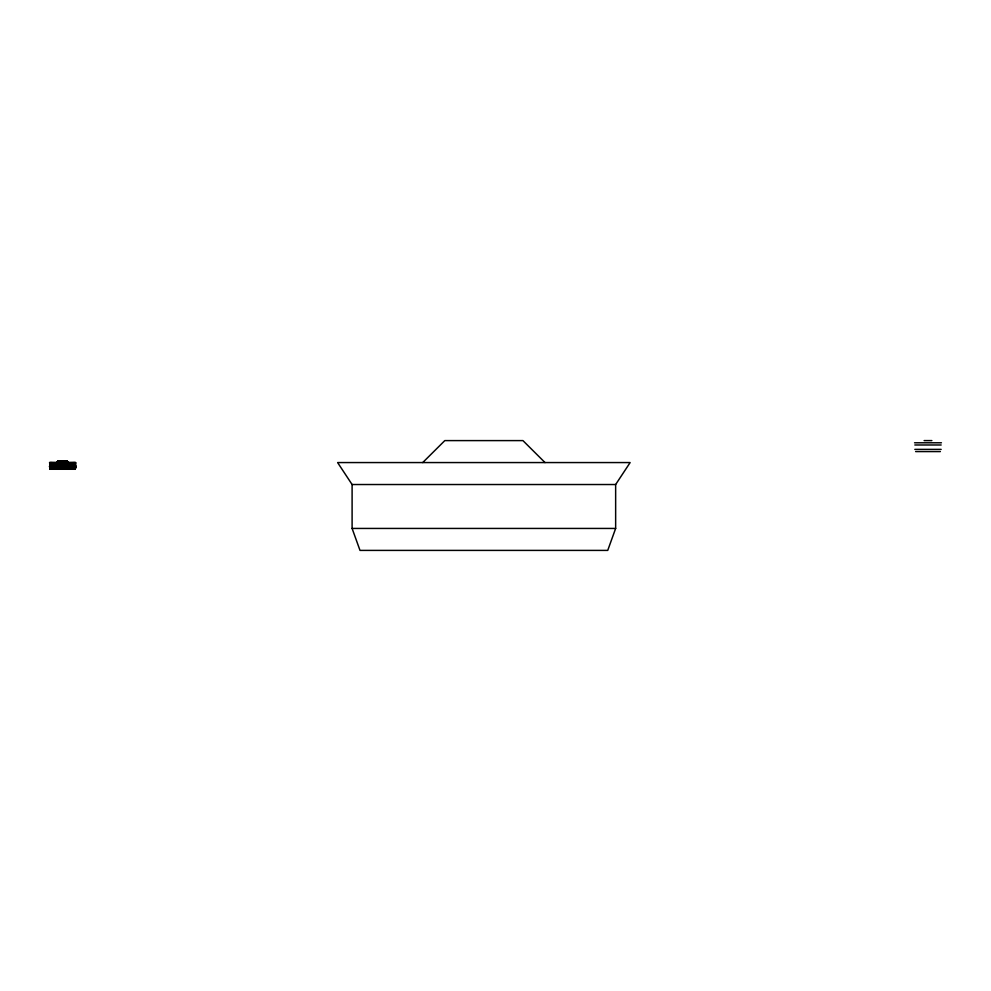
<?xml version="1.0" encoding="UTF-8"?>
<svg xmlns="http://www.w3.org/2000/svg" width="991" height="991" viewBox="0 0 991 991"><rect width="100%" height="100%" fill="white"/><g stroke="black" fill="none" stroke-linecap="round" stroke-linejoin="round"><path stroke-width="1.49" d="M59.993 462.562L60.476 469.263L61.169 460.753L60.662 462.562C63.548 456.665 63.412 467.083 63.077 469.263L63.535 462.562M63.535 466.191L63.523 469.263L63.87 460.753M63.981 466.191L63.957 469.263L63.981 460.753L64.489 462.562M64.415 466.191L64.39 469.263L64.861 462.562M62.284 460.753L62.644 469.263L63.09 466.191M64.861 466.191L64.824 469.263L65.295 462.562L64.576 460.753L65.579 462.562L65.679 469.263L66.162 462.562L65.208 460.753L66.558 462.562L66.508 469.263L67.004 462.562L65.914 460.753L67.376 462.562L67.338 469.263L67.834 462.562L66.063 460.753L67.376 462.562M65.295 466.191L65.245 469.263L65.728 466.191M66.162 466.191L66.1 469.263L66.583 466.191M67.004 466.191L66.93 469.263L67.425 466.191M67.834 466.191L67.735 469.263L68.243 462.562L66.323 460.753L67.859 462.562M68.243 466.191L68.131 469.263L68.639 462.562L66.793 460.753L58.519 460.753L56.698 462.562L56.76 469.263L56.264 462.562M68.639 466.191L68.528 469.263L69.036 462.562M69.036 466.191L68.912 469.263L69.42 462.562M61.318 462.562L61.776 469.263L61.9 460.753L60.947 462.562L61.789 460.753M69.42 466.191L69.283 469.263L69.791 462.562M69.791 466.191L69.655 469.263L70.163 462.562M70.163 466.191L70.014 469.263L70.522 462.562M70.522 466.191L70.361 469.263L70.869 462.562M70.869 466.191L70.708 469.263L71.216 462.562M71.216 466.191L71.042 469.263L71.538 462.562M61.516 461.732L61.578 460.753L61.231 462.562M71.538 466.191L71.364 469.263L71.86 462.562M71.86 466.191L71.674 469.263L72.17 462.562M72.17 466.191L71.971 469.263L72.479 462.562M72.479 466.191L72.256 469.263L72.764 462.562M72.764 466.191L72.541 469.263L73.037 462.562M73.037 466.191L72.801 469.263L73.309 462.562M73.309 466.191L73.061 469.263L73.557 462.562M73.557 466.191L73.297 469.263L73.792 462.562M73.792 466.191L73.532 469.263L74.028 462.562M73.743 469.263L74.028 466.191M74.238 466.191L73.953 469.263L74.238 462.562M62.718 462.562L63.003 460.753M74.313 469.263L74.622 462.562M74.796 466.191L74.474 469.263L74.796 462.562M74.622 469.263L75.489 462.562M75.093 466.191L74.759 469.263L75.403 462.562M74.982 469.263L75.638 466.191L75.279 469.263L50.008 469.263L49.55 466.191L75.725 466.191L75.712 462.562L49.562 462.562M75.143 469.263L75.44 466.191M74.622 466.191L74.139 469.263L74.436 462.562M61.826 462.562L62.148 460.753M60.389 462.562L60.971 460.753M615.646 528.438L607.731 550.401L360.006 550.401L352.102 528.438L352.102 484.525L337.609 462.562L630.14 462.562L615.646 484.525L615.646 528.438L352.102 528.438M58.618 462.562L59.708 460.753L58.209 462.562L58.779 469.263L58.704 462.562L59.894 460.753L58.853 462.562L60.079 460.753L59.844 462.562L60.711 460.753L60.699 461.831M60.501 460.753L59.584 462.562L59.621 469.263L59.126 462.562L60.525 460.753L59.088 462.562M56.921 462.562L58.68 460.753L56.921 462.562L57.552 469.263L57.453 462.562L58.965 460.753L56.698 462.562L58.519 460.753M59.534 460.753L57.503 462.562M57.23 462.562L58.853 460.753M422.723 462.562L444.823 440.599L522.926 440.599L545.013 462.562M924.107 440.599L931.874 440.599M914.557 442.791L941.438 442.791M914.829 444.984L941.153 444.984M914.829 449.381L941.153 449.381M915.622 451.574L940.372 451.574M352.102 484.525L615.646 484.525M63.114 460.753L63.907 462.562M68.478 462.562L66.608 460.753M66.769 460.753L68.528 462.562M66.063 460.753L67.549 462.562M66.979 462.562L65.394 460.753L66.558 462.562M65.208 460.753L66.323 462.562M66.087 462.562L64.799 460.753L65.579 462.562M65.319 462.562L64.118 460.753L64.762 462.562M55.124 462.562L55.632 469.263L55.496 462.562M54.765 462.562L55.273 469.263L55.124 466.191M54.418 462.562L54.926 469.263L54.765 466.191M54.071 462.562L54.579 469.263L54.418 466.191M56.648 466.191L57.156 469.263L57.044 466.191M55.868 462.562L56.376 469.263L56.264 466.191M55.496 466.191L56.004 469.263L55.868 466.191M53.749 462.562L54.257 469.263L54.071 466.191M53.427 462.562L53.935 469.263L53.749 466.191M53.118 462.562L53.613 469.263L53.427 466.191M52.82 462.562L53.316 469.263L53.118 466.191M57.453 466.191L57.949 469.263L57.862 462.562M52.523 462.562L53.031 469.263L52.82 466.191M52.25 462.562L52.746 469.263L52.523 466.191M51.99 462.562L52.486 469.263L52.25 466.191M57.862 466.191L58.358 469.263L58.283 466.191M51.73 462.562L52.226 469.263L51.99 466.191M51.495 462.562L51.99 469.263L51.73 466.191M49.661 466.191L50.145 469.263L49.847 462.562L50.306 469.263L49.624 462.562M58.704 466.191L59.187 469.263L59.126 466.191M51.272 462.562L51.755 469.263L51.495 466.191M51.049 462.562L51.544 469.263L51.272 466.191M59.559 466.191L60.042 469.263L59.993 466.191M50.851 462.562L51.334 469.263L51.049 466.191M50.665 462.562L51.148 469.263L50.851 466.191M50.33 462.562L50.975 469.263L50.665 466.191M60.426 466.191L60.897 469.263L60.872 462.562M50.194 462.562L50.814 469.263L50.491 466.191M50.058 466.191L50.529 469.263L50.194 466.191M60.872 466.191L61.331 469.263L61.318 466.191M61.752 466.191L62.21 469.263L62.198 462.562M62.198 466.191L62.644 469.263M49.587 466.191L49.996 469.263M75.601 466.191L75.205 469.263L75.638 466.191M75.663 466.191L75.205 469.263L75.712 466.191M59.088 460.753L57.651 462.562L59.225 460.753M65.889 460.753L67.19 462.562L65.914 460.753"/></g></svg>
